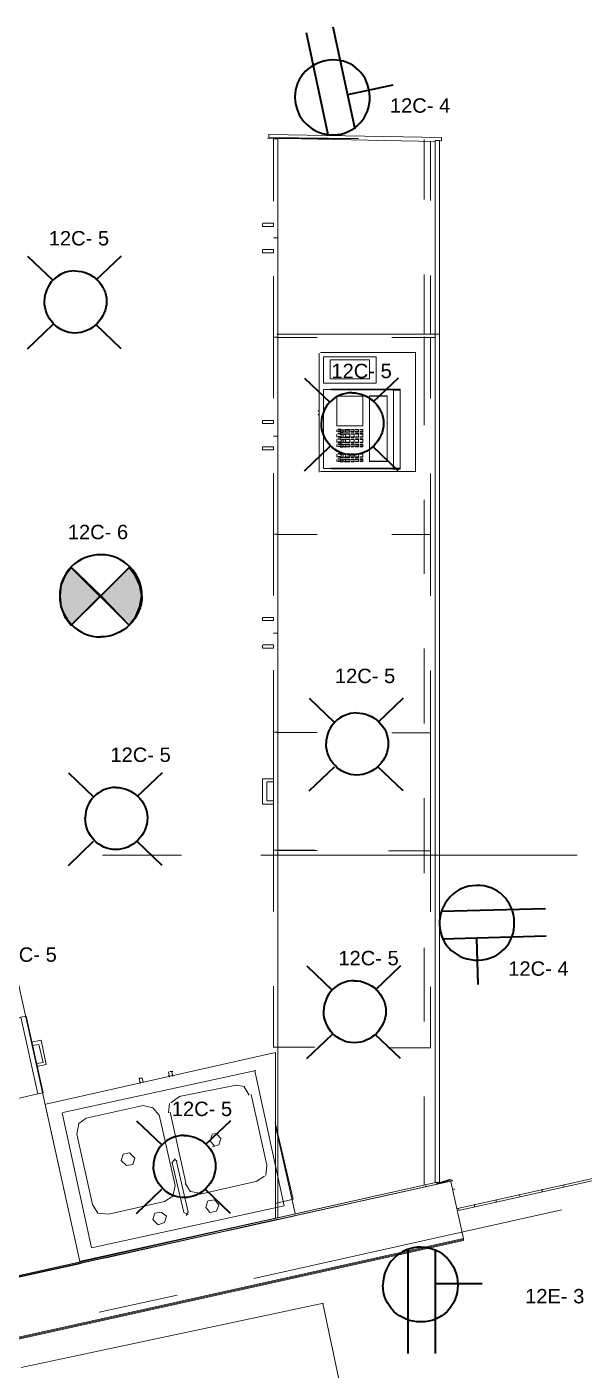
# Model space of a CAD drawing. Header units: inches. Extents: x 14.2 to 49.7, y 0.3 to 22.9.
# Drawn here: x 40.305 to 41.186, y 11.257 to 13.381 of the extents above; entities that cross this region are included whole.
import ezdxf

# ---------------------------------------------------------------- set-up
doc = ezdxf.new("R2010")
doc.units = ezdxf.units.IN
doc.header["$MEASUREMENT"] = 0
doc.layers.add('PDF2_Geometry', color=7, linetype='Continuous')
doc.layers.add('PDF_Text', color=7, linetype='Continuous')
doc.layers.add('PDF2_Solid Fills', color=7, linetype='Continuous', true_color=0x7f7f7f)
doc.layers.add('PDF_Geometry', color=7, linetype='Continuous', true_color=0x777777)
doc.styles.add('PDF Arial', font='arial.ttf')

msp = doc.modelspace()

# ---------------------------------------------------------------- hatches: boundary and pattern name
at = {"layer": 'PDF2_Solid Fills', "transparency": 33554559}
for points in [[(40.4219, 12.4828), (40.3786, 12.5261), (40.3752, 12.5261), (40.3586, 12.4995), (40.3569, 12.4828), (40.3652, 12.4478), (40.3769, 12.4378)], [(40.4836, 12.5028), (40.4686, 12.5261), (40.4652, 12.5261), (40.4219, 12.4828), (40.4686, 12.4361), (40.4852, 12.4745)]]:
    msp.add_hatch(color=256, dxfattribs=at).paths.add_polyline_path(points)

# ---------------------------------------------------------------- linework, layer by layer
at = {"layer": 'PDF2_Geometry', "lineweight": 35}
for points in [[(40.7465, 13.3719), (40.7811, 13.2105)], [(40.7889, 13.381), (40.8235, 13.2196)], [(40.8836, 13.2888), (40.8119, 13.2734)], [(40.306, 13.0184), (40.346, 12.9801)], [(40.4543, 13.0184), (40.4143, 12.9801)], [(40.306, 12.8718), (40.346, 12.9101)], [(40.4543, 12.8718), (40.4143, 12.9101)], [(40.7439, 12.8256), (40.7839, 12.7872)], [(40.8922, 12.8256), (40.8522, 12.7872)], [(40.7439, 12.6789), (40.7839, 12.7172)], [(40.8922, 12.6789), (40.8522, 12.7172)], [(40.4669, 12.4345), (40.3752, 12.5261)], [(40.3752, 12.4345), (40.4669, 12.5261)], [(40.7514, 12.3192), (40.7914, 12.2809)], [(40.8998, 12.3192), (40.8598, 12.2809)], [(40.3706, 12.2014), (40.4106, 12.1631)], [(40.5189, 12.2014), (40.4789, 12.1631)], [(40.7514, 12.1726), (40.7914, 12.2109)], [(40.8998, 12.1726), (40.8598, 12.2109)], [(40.3706, 12.0548), (40.4106, 12.0931)], [(40.5189, 12.0548), (40.4789, 12.0931)], [(41.1251, 11.9862), (40.9602, 11.9817)], [(41.1263, 11.9429), (40.9614, 11.9384)], [(41.0184, 11.8666), (41.0163, 11.9399)], [(40.7476, 11.8958), (40.7876, 11.8575)], [(40.8959, 11.8958), (40.8559, 11.8575)], [(40.7476, 11.7492), (40.7876, 11.7875)], [(40.8959, 11.7492), (40.8559, 11.7875)], [(40.4784, 11.6511), (40.5184, 11.6128)], [(40.6268, 11.6511), (40.5868, 11.6128)], [(40.4784, 11.5044), (40.5184, 11.5428)], [(40.6268, 11.5044), (40.5868, 11.5428)], [(40.9079, 11.2828), (40.9079, 11.4478)], [(40.9513, 11.2828), (40.9513, 11.4478)], [(41.0246, 11.3928), (40.9513, 11.3928)]]:
    msp.add_lwpolyline(points, dxfattribs=at)
msp.add_lwpolyline([(40.4869, 12.4811, 0.413494), (40.4219, 12.5461, 0.423077), (40.3569, 12.4811, 0.413494), (40.4219, 12.4161)], format="xyb", dxfattribs=at)
for points in [[(40.4219, 12.4811), (40.3752, 12.5261), (40.3652, 12.5128), (40.3586, 12.4978), (40.3569, 12.4811), (40.3586, 12.4645), (40.3652, 12.4478), (40.3752, 12.4345)], [(40.4219, 12.4811), (40.4669, 12.4345), (40.4769, 12.4478), (40.4836, 12.4645), (40.4869, 12.4811), (40.4836, 12.4978), (40.4769, 12.5128), (40.4669, 12.5261)]]:
    msp.add_lwpolyline(points, close=True, dxfattribs=at)
for centre, radius, start, end in [((40.7886, 13.2698), 0.0597, 191.8469, 282.3264), ((40.381, 12.9467), 0.0484, 90.0411, 179.9589), ((40.8189, 12.7539), 0.0484, 90.0411, 179.9589), ((40.8265, 12.2475), 0.0484, 90.0411, 179.9589), ((40.4456, 12.1297), 0.0484, 90.0411, 179.9589), ((41.0171, 11.9635), 0.0597, 91.3346, 181.8141), ((40.8226, 11.8241), 0.0484, 90.0411, 179.9589), ((40.5535, 11.5794), 0.0484, 90.0411, 179.9589), ((40.9277, 11.3914), 0.0597, 89.7603, 180.2397)]:
    msp.add_arc(centre, radius, start, end, dxfattribs=at)
for points in [[(40.7766, 13.3272), (40.744, 13.3202), (40.7231, 13.2902), (40.7301, 13.2576)], [(40.8458, 13.2824), (40.8388, 13.3149), (40.8092, 13.3342), (40.7766, 13.3272)], [(40.8013, 13.2115), (40.8339, 13.2185), (40.8528, 13.2498), (40.8458, 13.2824)], [(40.381, 12.9951), (40.4076, 12.9951), (40.431, 12.9734), (40.431, 12.9468)], [(40.381, 12.8968), (40.3543, 12.8968), (40.3327, 12.9201), (40.3327, 12.9468)], [(40.431, 12.9468), (40.431, 12.9201), (40.4076, 12.8968), (40.381, 12.8968)], [(40.8189, 12.8022), (40.8456, 12.8022), (40.8689, 12.7806), (40.8689, 12.7539)], [(40.8189, 12.7039), (40.7922, 12.7039), (40.7706, 12.7272), (40.7706, 12.7539)], [(40.8689, 12.7539), (40.8689, 12.7272), (40.8456, 12.7039), (40.8189, 12.7039)], [(40.4869, 12.4811), (40.4869, 12.4461), (40.4569, 12.4161), (40.4219, 12.4161)], [(40.8264, 12.2959), (40.8531, 12.2959), (40.8764, 12.2742), (40.8764, 12.2476)], [(40.8264, 12.1976), (40.7998, 12.1976), (40.7781, 12.2209), (40.7781, 12.2476)], [(40.8764, 12.2476), (40.8764, 12.2209), (40.8531, 12.1976), (40.8264, 12.1976)], [(40.4456, 12.1781), (40.4722, 12.1781), (40.4956, 12.1564), (40.4956, 12.1298)], [(40.4456, 12.0798), (40.4189, 12.0798), (40.3972, 12.1031), (40.3972, 12.1298)], [(40.4956, 12.1298), (40.4956, 12.1031), (40.4722, 12.0798), (40.4456, 12.0798)], [(41.0757, 11.9649), (41.0748, 11.9982), (41.049, 12.0242), (41.0157, 12.0232)], [(40.9574, 11.9616), (40.9583, 11.9283), (40.9856, 11.904), (41.019, 11.905)], [(41.019, 11.905), (41.0523, 11.9059), (41.0766, 11.9315), (41.0757, 11.9649)], [(40.8226, 11.8725), (40.8492, 11.8725), (40.8726, 11.8508), (40.8726, 11.8242)], [(40.8226, 11.7742), (40.7959, 11.7742), (40.7743, 11.7975), (40.7743, 11.8242)], [(40.8726, 11.8242), (40.8726, 11.7975), (40.8492, 11.7742), (40.8226, 11.7742)], [(40.5534, 11.6278), (40.5801, 11.6278), (40.6034, 11.6061), (40.6034, 11.5794)], [(40.5534, 11.5294), (40.5268, 11.5294), (40.5051, 11.5528), (40.5051, 11.5794)], [(40.6034, 11.5794), (40.6034, 11.5528), (40.5801, 11.5294), (40.5534, 11.5294)], [(40.9279, 11.4512), (40.9613, 11.4512), (40.9863, 11.4245), (40.9863, 11.3912)], [(40.9279, 11.3328), (40.8946, 11.3328), (40.8679, 11.3578), (40.8679, 11.3912)], [(40.9863, 11.3912), (40.9863, 11.3578), (40.9613, 11.3328), (40.9279, 11.3328)]]:
    msp.add_open_spline(points, degree=3, dxfattribs=at)
at = {"layer": 'PDF_Geometry', "lineweight": 9}
for points in [[(40.9503, 13.1997), (40.6853, 13.2048)], [(40.6877, 13.2059), (40.8294, 13.2043)], [(40.6947, 13.2036), (40.6947, 13.1053)], [(40.7016, 13.1087), (40.7016, 13.2037), (40.6949, 13.2037)], [(40.7016, 13.2037), (40.7016, 12.8954), (40.7016, 12.9904)], [(40.9331, 13.2028), (40.9331, 13.1078)], [(40.9434, 13.1996), (40.9434, 13.1063)], [(40.9503, 11.5532), (40.9503, 12.8948), (40.9503, 13.2014)], [(40.9507, 13.2015), (40.9573, 13.2015), (40.9573, 12.8949), (40.9573, 11.5533), (40.9507, 11.5533), (40.9573, 11.5533), (40.9573, 12.8899), (40.9573, 13.1999)], [(40.9607, 13.2058), (40.9607, 13.2007)], [(40.9607, 13.2007), (40.9607, 13.2058)], [(40.7016, 13.0471), (40.6949, 13.0471)], [(40.6947, 12.9869), (40.6947, 12.8903), (40.6947, 12.7936)], [(40.9331, 12.9894), (40.9331, 12.8961)], [(40.9434, 12.988), (40.9434, 12.8946)], [(40.7016, 12.8954), (40.7016, 11.4971)], [(40.7004, 12.8948), (40.9503, 12.8948), (40.9503, 11.5532), (40.9503, 11.6898)], [(40.7004, 12.8898), (40.7638, 12.8898)], [(40.7016, 12.7937), (40.7016, 12.8904)], [(40.8819, 12.8897), (40.9434, 12.8897), (40.9434, 12.793)], [(40.9503, 12.7531), (40.9503, 12.8898), (40.9304, 12.8898)], [(40.9331, 12.8911), (40.9331, 12.7511)], [(40.8571, 12.8173), (40.8571, 12.8589)], [(40.8571, 12.8589), (40.8571, 12.8173)], [(40.8571, 12.8173), (40.7738, 12.8173)], [(40.7738, 12.8173), (40.8571, 12.8173)], [(40.7742, 12.8075), (40.7742, 12.6825)], [(40.7746, 12.8077), (40.8847, 12.8077), (40.8847, 12.6827), (40.7746, 12.6827)], [(40.7845, 12.8076), (40.7746, 12.8076)], [(40.788, 12.8077), (40.7846, 12.8077)], [(40.8851, 12.8079), (40.8951, 12.8079), (40.7851, 12.8079), (40.8951, 12.8079), (40.8951, 12.6829), (40.7851, 12.6829), (40.8951, 12.6829), (40.8851, 12.6829)], [(40.8847, 12.8069), (40.7865, 12.8069)], [(40.7947, 12.7969), (40.8364, 12.7969), (40.7964, 12.7969)], [(40.7949, 12.797), (40.7949, 12.7504)], [(40.8364, 12.7969), (40.8364, 12.7969)], [(40.846, 12.7976), (40.8744, 12.7976), (40.8744, 12.6942), (40.846, 12.6942)], [(40.8727, 12.7968), (40.8744, 12.7968), (40.846, 12.7968)], [(40.8467, 12.7979), (40.8467, 12.6946)], [(40.8744, 12.7968), (40.8744, 12.6934)], [(40.8917, 12.8063), (40.8951, 12.8063), (40.8834, 12.8063)], [(40.8951, 12.8079), (40.8951, 12.6829)], [(40.8951, 12.6813), (40.8951, 12.8063)], [(40.7656, 12.7732), (40.7673, 12.7749), (40.7673, 12.7732), (40.7673, 12.7682), (40.7673, 12.7665)], [(40.7673, 12.7749), (40.7673, 12.7732), (40.7673, 12.7682), (40.7673, 12.7665), (40.7656, 12.7682)], [(40.7673, 12.7749), (40.7673, 12.7749)], [(40.7673, 12.769), (40.7673, 12.769)], [(40.7964, 12.7502), (40.8364, 12.7502), (40.7947, 12.7502)], [(40.8364, 12.7502), (40.8364, 12.7502)], [(40.7016, 12.7337), (40.6949, 12.7337)], [(40.7949, 12.7437), (40.7949, 12.7404)], [(40.7949, 12.737), (40.7949, 12.732)], [(40.7949, 12.7287), (40.7949, 12.7237)], [(40.7984, 12.7445), (40.7967, 12.7445)], [(40.7967, 12.7412), (40.7984, 12.7412)], [(40.7984, 12.7379), (40.7967, 12.7379)], [(40.7967, 12.7329), (40.7984, 12.7329)], [(40.7984, 12.7295), (40.7967, 12.7295)], [(40.7968, 12.7446), (40.8018, 12.7446), (40.8018, 12.7413), (40.7968, 12.7413)], [(40.8001, 12.7438), (40.8018, 12.7438), (40.7968, 12.7438)], [(40.7968, 12.7405), (40.8018, 12.7405), (40.8001, 12.7405)], [(40.7968, 12.7379), (40.8018, 12.7379), (40.8018, 12.7329), (40.7968, 12.7329)], [(40.8001, 12.7371), (40.8018, 12.7371), (40.7968, 12.7371)], [(40.7968, 12.7321), (40.8018, 12.7321), (40.8001, 12.7321)], [(40.7968, 12.7296), (40.8018, 12.7296), (40.8018, 12.7246), (40.7968, 12.7246)], [(40.8001, 12.7288), (40.8018, 12.7288), (40.7968, 12.7288)], [(40.8018, 12.743), (40.8001, 12.743)], [(40.8001, 12.7397), (40.8018, 12.7397)], [(40.8018, 12.7363), (40.8001, 12.7363)], [(40.8001, 12.7313), (40.8018, 12.7313)], [(40.8018, 12.728), (40.8001, 12.728)], [(40.8002, 12.7431), (40.8053, 12.7431), (40.8053, 12.7397), (40.8002, 12.7397)], [(40.8002, 12.7364), (40.8053, 12.7364), (40.8053, 12.7314), (40.8002, 12.7314)], [(40.8002, 12.7281), (40.8053, 12.7281), (40.8053, 12.7231), (40.8002, 12.7231)], [(40.8018, 12.7438), (40.8018, 12.7405)], [(40.8018, 12.7371), (40.8018, 12.7321)], [(40.8018, 12.7288), (40.8018, 12.7238)], [(40.807, 12.7439), (40.8087, 12.7439), (40.8037, 12.7439)], [(40.8037, 12.7406), (40.8087, 12.7406), (40.807, 12.7406)], [(40.807, 12.7372), (40.8087, 12.7372), (40.8037, 12.7372)], [(40.8037, 12.7322), (40.8087, 12.7322), (40.807, 12.7322)], [(40.807, 12.7289), (40.8087, 12.7289), (40.8037, 12.7289)], [(40.8087, 12.7431), (40.807, 12.7431)], [(40.807, 12.7398), (40.8087, 12.7398)], [(40.8087, 12.7365), (40.807, 12.7365)], [(40.807, 12.7315), (40.8087, 12.7315)], [(40.8087, 12.7281), (40.807, 12.7281)], [(40.8087, 12.7439), (40.8087, 12.7406)], [(40.8087, 12.7372), (40.8087, 12.7322)], [(40.8087, 12.7289), (40.8087, 12.7239)], [(40.8089, 12.744), (40.8156, 12.744), (40.8156, 12.7407), (40.8089, 12.7407)], [(40.8139, 12.7432), (40.8156, 12.7432), (40.8089, 12.7432)], [(40.8089, 12.7399), (40.8156, 12.7399), (40.8139, 12.7399)], [(40.8089, 12.7374), (40.8156, 12.7374), (40.8156, 12.7324), (40.8089, 12.7324)], [(40.8139, 12.7366), (40.8156, 12.7366), (40.8089, 12.7366)], [(40.8089, 12.7316), (40.8156, 12.7316), (40.8139, 12.7316)], [(40.8089, 12.729), (40.8156, 12.729), (40.8156, 12.724), (40.8089, 12.724)], [(40.8139, 12.7282), (40.8156, 12.7282), (40.8089, 12.7282)], [(40.8156, 12.7432), (40.8156, 12.7399)], [(40.8156, 12.7366), (40.8156, 12.7316)], [(40.8156, 12.7282), (40.8156, 12.7232)], [(40.8191, 12.7441), (40.8174, 12.7441)], [(40.8174, 12.7408), (40.8191, 12.7408)], [(40.8191, 12.7374), (40.8174, 12.7374)], [(40.8174, 12.7324), (40.8191, 12.7324)], [(40.8191, 12.7291), (40.8174, 12.7291)], [(40.8175, 12.7441), (40.8225, 12.7441), (40.8225, 12.7408), (40.8175, 12.7408)], [(40.8208, 12.7434), (40.8225, 12.7434), (40.8175, 12.7434)], [(40.8175, 12.74), (40.8225, 12.74), (40.8208, 12.74)], [(40.8175, 12.7375), (40.8225, 12.7375), (40.8225, 12.7325), (40.8175, 12.7325)], [(40.8208, 12.7367), (40.8225, 12.7367), (40.8175, 12.7367)], [(40.8175, 12.7317), (40.8225, 12.7317), (40.8208, 12.7317)], [(40.8175, 12.7291), (40.8225, 12.7291), (40.8225, 12.7242), (40.8175, 12.7242)], [(40.8208, 12.7283), (40.8225, 12.7283), (40.8175, 12.7283)], [(40.8225, 12.7434), (40.8225, 12.74)], [(40.8225, 12.7367), (40.8225, 12.7317)], [(40.8225, 12.7283), (40.8225, 12.7233)], [(40.826, 12.7442), (40.8243, 12.7442)], [(40.8243, 12.7409), (40.826, 12.7409)], [(40.826, 12.7375), (40.8243, 12.7375)], [(40.8243, 12.7325), (40.826, 12.7325)], [(40.826, 12.7292), (40.8243, 12.7292)], [(40.8244, 12.7443), (40.8294, 12.7443), (40.8294, 12.7409), (40.8244, 12.7409)], [(40.8278, 12.7435), (40.8294, 12.7435), (40.8244, 12.7435)], [(40.8244, 12.7401), (40.8294, 12.7401), (40.8278, 12.7401)], [(40.8244, 12.7376), (40.8294, 12.7376), (40.8294, 12.7326), (40.8244, 12.7326)], [(40.8278, 12.7368), (40.8294, 12.7368), (40.8244, 12.7368)], [(40.8244, 12.7318), (40.8294, 12.7318), (40.8278, 12.7318)], [(40.8244, 12.7293), (40.8294, 12.7293), (40.8294, 12.7243), (40.8244, 12.7243)], [(40.8278, 12.7285), (40.8294, 12.7285), (40.8244, 12.7285)], [(40.8294, 12.7435), (40.8294, 12.7401)], [(40.8294, 12.7368), (40.8294, 12.7318)], [(40.8294, 12.7285), (40.8294, 12.7235)], [(40.8329, 12.7443), (40.8312, 12.7443)], [(40.8312, 12.741), (40.8329, 12.741)], [(40.8329, 12.7377), (40.8312, 12.7377)], [(40.8312, 12.7327), (40.8329, 12.7327)], [(40.8329, 12.7293), (40.8312, 12.7293)], [(40.8313, 12.7444), (40.8364, 12.7444), (40.8364, 12.741), (40.8313, 12.741)], [(40.8347, 12.7436), (40.8364, 12.7436), (40.8313, 12.7436)], [(40.8313, 12.7402), (40.8364, 12.7402), (40.8347, 12.7402)], [(40.8313, 12.7377), (40.8364, 12.7377), (40.8364, 12.7327), (40.8313, 12.7327)], [(40.8347, 12.7369), (40.8364, 12.7369), (40.8313, 12.7369)], [(40.8313, 12.7319), (40.8364, 12.7319), (40.8347, 12.7319)], [(40.8313, 12.7294), (40.8364, 12.7294), (40.8364, 12.7244), (40.8313, 12.7244)], [(40.8347, 12.7286), (40.8364, 12.7286), (40.8313, 12.7286)], [(40.8364, 12.7436), (40.8364, 12.7402)], [(40.8364, 12.7369), (40.8364, 12.7319)], [(40.8364, 12.7286), (40.8364, 12.7236)], [(40.7949, 12.7203), (40.7949, 12.717)], [(40.7949, 12.7054), (40.7949, 12.7004)], [(40.7967, 12.7245), (40.7984, 12.7245)], [(40.7984, 12.7212), (40.7967, 12.7212)], [(40.7967, 12.7179), (40.7984, 12.7179)], [(40.7984, 12.7062), (40.7967, 12.7062)], [(40.7968, 12.7238), (40.8018, 12.7238), (40.8001, 12.7238)], [(40.7968, 12.7213), (40.8018, 12.7213), (40.8018, 12.7179), (40.7968, 12.7179)], [(40.8001, 12.7205), (40.8018, 12.7205), (40.7968, 12.7205)], [(40.7968, 12.7171), (40.8018, 12.7171), (40.8001, 12.7171)], [(40.7968, 12.7063), (40.8018, 12.7063), (40.8018, 12.7013), (40.7968, 12.7013)], [(40.8001, 12.7055), (40.8018, 12.7055), (40.7968, 12.7055)], [(40.8001, 12.723), (40.8018, 12.723)], [(40.8018, 12.7197), (40.8001, 12.7197)], [(40.8001, 12.7163), (40.8018, 12.7163)], [(40.8018, 12.7047), (40.8001, 12.7047)], [(40.8002, 12.7197), (40.8053, 12.7197), (40.8053, 12.7164), (40.8002, 12.7164)], [(40.8002, 12.7047), (40.8053, 12.7047), (40.8053, 12.6997), (40.8002, 12.6997)], [(40.8018, 12.7205), (40.8018, 12.7171)], [(40.8018, 12.7055), (40.8018, 12.7005)], [(40.8037, 12.7239), (40.8087, 12.7239), (40.807, 12.7239)], [(40.807, 12.7206), (40.8087, 12.7206), (40.8037, 12.7206)], [(40.8037, 12.7172), (40.8087, 12.7172), (40.807, 12.7172)], [(40.807, 12.7056), (40.8087, 12.7056), (40.8037, 12.7056)], [(40.807, 12.7231), (40.8087, 12.7231)], [(40.8087, 12.7198), (40.807, 12.7198)], [(40.807, 12.7165), (40.8087, 12.7165)], [(40.8087, 12.7048), (40.807, 12.7048)], [(40.8087, 12.7206), (40.8087, 12.7172)], [(40.8087, 12.7056), (40.8087, 12.7006)], [(40.8089, 12.7232), (40.8156, 12.7232), (40.8139, 12.7232)], [(40.8089, 12.7207), (40.8156, 12.7207), (40.8156, 12.7174), (40.8089, 12.7174)], [(40.8139, 12.7199), (40.8156, 12.7199), (40.8089, 12.7199)], [(40.8089, 12.7166), (40.8156, 12.7166), (40.8139, 12.7166)], [(40.8089, 12.7057), (40.8156, 12.7057), (40.8156, 12.7007), (40.8089, 12.7007)], [(40.8139, 12.7049), (40.8156, 12.7049), (40.8089, 12.7049)], [(40.8156, 12.7199), (40.8156, 12.7166)], [(40.8156, 12.7049), (40.8156, 12.6999)], [(40.8174, 12.7241), (40.8191, 12.7241)], [(40.8191, 12.7208), (40.8174, 12.7208)], [(40.8174, 12.7174), (40.8191, 12.7174)], [(40.8191, 12.7057), (40.8174, 12.7057)], [(40.8175, 12.7233), (40.8225, 12.7233), (40.8208, 12.7233)], [(40.8175, 12.7208), (40.8225, 12.7208), (40.8225, 12.7175), (40.8175, 12.7175)], [(40.8208, 12.72), (40.8225, 12.72), (40.8175, 12.72)], [(40.8175, 12.7167), (40.8225, 12.7167), (40.8208, 12.7167)], [(40.8175, 12.7058), (40.8225, 12.7058), (40.8225, 12.7008), (40.8175, 12.7008)], [(40.8208, 12.705), (40.8225, 12.705), (40.8175, 12.705)], [(40.8225, 12.72), (40.8225, 12.7167)], [(40.8225, 12.705), (40.8225, 12.7)], [(40.8243, 12.7242), (40.826, 12.7242)], [(40.826, 12.7209), (40.8243, 12.7209)], [(40.8243, 12.7175), (40.826, 12.7175)], [(40.826, 12.7059), (40.8243, 12.7059)], [(40.8244, 12.7235), (40.8294, 12.7235), (40.8278, 12.7235)], [(40.8244, 12.7209), (40.8294, 12.7209), (40.8294, 12.7176), (40.8244, 12.7176)], [(40.8278, 12.7201), (40.8294, 12.7201), (40.8244, 12.7201)], [(40.8244, 12.7168), (40.8294, 12.7168), (40.8278, 12.7168)], [(40.8244, 12.7059), (40.8294, 12.7059), (40.8294, 12.7009), (40.8244, 12.7009)], [(40.8278, 12.7051), (40.8294, 12.7051), (40.8244, 12.7051)], [(40.8294, 12.7201), (40.8294, 12.7168)], [(40.8294, 12.7051), (40.8294, 12.7001)], [(40.8312, 12.7243), (40.8329, 12.7243)], [(40.8329, 12.721), (40.8312, 12.721)], [(40.8312, 12.7177), (40.8329, 12.7177)], [(40.8329, 12.706), (40.8312, 12.706)], [(40.8313, 12.7236), (40.8364, 12.7236), (40.8347, 12.7236)], [(40.8313, 12.721), (40.8364, 12.721), (40.8364, 12.7177), (40.8313, 12.7177)], [(40.8347, 12.7202), (40.8364, 12.7202), (40.8313, 12.7202)], [(40.8313, 12.7169), (40.8364, 12.7169), (40.8347, 12.7169)], [(40.8313, 12.706), (40.8364, 12.706), (40.8364, 12.701), (40.8313, 12.701)], [(40.8347, 12.7052), (40.8364, 12.7052), (40.8313, 12.7052)], [(40.8364, 12.7202), (40.8364, 12.7169)], [(40.8364, 12.7052), (40.8364, 12.7003)], [(40.7746, 12.6826), (40.7845, 12.6826)], [(40.7846, 12.6827), (40.788, 12.6827)], [(40.7949, 12.697), (40.7949, 12.6937)], [(40.7967, 12.7012), (40.7984, 12.7012)], [(40.7984, 12.6979), (40.7967, 12.6979)], [(40.7967, 12.6945), (40.7984, 12.6945)], [(40.7968, 12.7005), (40.8018, 12.7005), (40.8001, 12.7005)], [(40.7968, 12.6979), (40.8018, 12.6979), (40.8018, 12.6946), (40.7968, 12.6946)], [(40.8001, 12.6971), (40.8018, 12.6971), (40.7968, 12.6971)], [(40.7968, 12.6938), (40.8018, 12.6938), (40.8001, 12.6938)], [(40.8001, 12.6997), (40.8018, 12.6997)], [(40.8018, 12.6963), (40.8001, 12.6963)], [(40.8001, 12.693), (40.8018, 12.693)], [(40.8002, 12.6964), (40.8053, 12.6964), (40.8053, 12.6931), (40.8002, 12.6931)], [(40.8018, 12.6971), (40.8018, 12.6938)], [(40.8037, 12.7006), (40.8087, 12.7006), (40.807, 12.7006)], [(40.807, 12.6972), (40.8087, 12.6972), (40.8037, 12.6972)], [(40.8037, 12.6939), (40.8087, 12.6939), (40.807, 12.6939)], [(40.807, 12.6998), (40.8087, 12.6998)], [(40.8087, 12.6965), (40.807, 12.6965)], [(40.807, 12.6931), (40.8087, 12.6931)], [(40.8087, 12.6972), (40.8087, 12.6939)], [(40.8089, 12.6999), (40.8156, 12.6999), (40.8139, 12.6999)], [(40.8089, 12.6974), (40.8156, 12.6974), (40.8156, 12.694), (40.8089, 12.694)], [(40.8139, 12.6966), (40.8156, 12.6966), (40.8089, 12.6966)], [(40.8089, 12.6932), (40.8156, 12.6932), (40.8139, 12.6932)], [(40.8156, 12.6966), (40.8156, 12.6932)], [(40.8174, 12.7008), (40.8191, 12.7008)], [(40.8191, 12.6974), (40.8174, 12.6974)], [(40.8174, 12.6941), (40.8191, 12.6941)], [(40.8175, 12.7), (40.8225, 12.7), (40.8208, 12.7)], [(40.8175, 12.6975), (40.8225, 12.6975), (40.8225, 12.6942), (40.8175, 12.6942)], [(40.8208, 12.6967), (40.8225, 12.6967), (40.8175, 12.6967)], [(40.8175, 12.6933), (40.8225, 12.6933), (40.8208, 12.6933)], [(40.8225, 12.6967), (40.8225, 12.6933)], [(40.8243, 12.7009), (40.826, 12.7009)], [(40.826, 12.6975), (40.8243, 12.6975)], [(40.8243, 12.6942), (40.826, 12.6942)], [(40.8244, 12.7001), (40.8294, 12.7001), (40.8278, 12.7001)], [(40.8244, 12.6976), (40.8294, 12.6976), (40.8294, 12.6943), (40.8244, 12.6943)], [(40.8278, 12.6968), (40.8294, 12.6968), (40.8244, 12.6968)], [(40.8244, 12.6935), (40.8294, 12.6935), (40.8278, 12.6935)], [(40.8294, 12.6968), (40.8294, 12.6935)], [(40.8312, 12.701), (40.8329, 12.701)], [(40.8329, 12.6977), (40.8312, 12.6977)], [(40.8312, 12.6943), (40.8329, 12.6943)], [(40.8313, 12.7003), (40.8364, 12.7003), (40.8347, 12.7003)], [(40.8313, 12.6977), (40.8364, 12.6977), (40.8364, 12.6944), (40.8313, 12.6944)], [(40.8347, 12.6969), (40.8364, 12.6969), (40.8313, 12.6969)], [(40.8313, 12.6936), (40.8364, 12.6936), (40.8347, 12.6936)], [(40.8364, 12.6969), (40.8364, 12.6936)], [(40.846, 12.6934), (40.8744, 12.6934), (40.8727, 12.6934)], [(40.6947, 12.6753), (40.6947, 12.5786), (40.6947, 12.4819)], [(40.7016, 12.482), (40.7016, 12.5787), (40.6949, 12.5787), (40.7016, 12.5787), (40.7016, 12.6754)], [(40.7865, 12.6819), (40.8847, 12.6819)], [(40.9434, 12.6747), (40.9434, 12.578), (40.8819, 12.578), (40.9434, 12.578), (40.9434, 12.4813)], [(40.8834, 12.6813), (40.8951, 12.6813), (40.8917, 12.6813)], [(40.9331, 12.6327), (40.9331, 12.5161)], [(40.9503, 12.5164), (40.9503, 12.6348)], [(40.7016, 12.4221), (40.6949, 12.4221)], [(40.1874, 12.3016), (40.194, 12.3033), (40.1757, 12.3899), (40.174, 12.3999), (40.1757, 12.3899), (40.389, 11.4283)], [(40.9331, 12.3977), (40.9331, 12.2794)], [(40.9503, 12.2798), (40.9503, 12.3981)], [(40.6947, 12.3636), (40.6947, 12.2653), (40.6947, 12.0786), (40.6947, 11.9819)], [(40.6949, 12.0787), (40.7016, 12.0787), (40.7016, 12.2654), (40.6949, 12.2654), (40.7016, 12.2654), (40.7016, 12.3637)], [(40.9434, 12.363), (40.9434, 12.2647), (40.8819, 12.2647), (40.9434, 12.2647), (40.9434, 12.078), (40.8819, 12.078)], [(40.6774, 12.1917), (40.6774, 12.1517)], [(40.6774, 12.1517), (40.6774, 12.1917)], [(40.6774, 12.1917), (40.6774, 12.1517)], [(40.6774, 12.1517), (40.6774, 12.1917)], [(40.6947, 12.1919), (40.6781, 12.1919)], [(40.6781, 12.1919), (40.6947, 12.1919)], [(40.6947, 12.1919), (40.6781, 12.1919)], [(40.6781, 12.1919), (40.6947, 12.1919)], [(40.6947, 12.1919), (40.6781, 12.1919)], [(40.6781, 12.1919), (40.6947, 12.1919)], [(40.6844, 12.1868), (40.6844, 12.1568)], [(40.6844, 12.1568), (40.6844, 12.1868)], [(40.6844, 12.1868), (40.6844, 12.1568)], [(40.6844, 12.1568), (40.6844, 12.1868)], [(40.6847, 12.1869), (40.6947, 12.1869)], [(40.6847, 12.1869), (40.6947, 12.1869)], [(40.6847, 12.1869), (40.6947, 12.1869)], [(40.6847, 12.1869), (40.6947, 12.1869)], [(40.6947, 12.1919), (40.6947, 12.1869)], [(40.6947, 12.1869), (40.6947, 12.1919)], [(40.6947, 12.1919), (40.6947, 12.1869)], [(40.6947, 12.1869), (40.6947, 12.1919)], [(40.6947, 12.1919), (40.6947, 12.1869)], [(40.6947, 12.1869), (40.6947, 12.1919)], [(40.9331, 12.161), (40.9331, 12.0427)], [(40.9503, 12.0448), (40.9503, 12.1615)], [(40.4246, 12.071), (40.5496, 12.071)], [(40.6749, 12.0711), (41.1749, 12.0711)], [(40.6953, 12.0789), (40.7604, 12.0789)], [(40.7638, 12.0782), (40.7004, 12.0782)], [(40.8768, 12.078), (40.9434, 12.078), (40.9434, 11.9814)], [(40.9331, 11.9244), (40.9331, 11.8077)], [(40.9503, 11.8082), (40.9503, 11.9265)], [(40.6947, 11.7669), (40.6947, 11.8636)], [(40.9434, 11.863), (40.9434, 11.7664), (40.8768, 11.7664)], [(40.2357, 11.8016), (40.2957, 11.815), (40.3224, 11.6933), (40.264, 11.68)], [(40.3224, 11.6933), (40.3307, 11.695), (40.304, 11.8166), (40.2957, 11.815)], [(40.3207, 11.7366), (40.3357, 11.74), (40.3274, 11.7783), (40.3124, 11.775), (40.3274, 11.7783), (40.3124, 11.775)], [(40.314, 11.77), (40.324, 11.7716), (40.314, 11.77), (40.324, 11.7716), (40.3307, 11.7433), (40.324, 11.7716), (40.314, 11.77), (40.324, 11.7716), (40.3307, 11.7433), (40.324, 11.7716), (40.3307, 11.7433), (40.324, 11.7716), (40.314, 11.77), (40.3124, 11.775), (40.3274, 11.7783), (40.3357, 11.74), (40.3207, 11.7366), (40.3207, 11.7416), (40.3307, 11.7433), (40.3207, 11.7416), (40.3307, 11.7433), (40.3207, 11.7416), (40.3307, 11.7433), (40.3207, 11.7416)], [(40.3898, 11.4287), (40.6982, 11.497), (40.6982, 11.7587), (40.3348, 11.677), (40.6982, 11.7587), (40.6982, 11.497)], [(40.7604, 11.7672), (40.6953, 11.7672)], [(40.6671, 11.7306), (40.3621, 11.6639)], [(40.407, 11.4498), (40.712, 11.5165), (40.6654, 11.7298)], [(40.636, 11.7075), (40.546, 11.6892)], [(40.6498, 11.7053), (40.6347, 11.707)], [(40.5328, 11.6793), (40.5462, 11.6893)], [(40.6567, 11.6914), (40.6484, 11.7047)], [(40.6827, 11.5642), (40.6844, 11.5809), (40.6594, 11.6925)], [(40.9331, 11.6894), (40.9331, 11.5493)], [(40.3607, 11.6633), (40.4074, 11.45)], [(40.514, 11.66), (40.504, 11.6716), (40.489, 11.675), (40.399, 11.655), (40.3874, 11.6466), (40.384, 11.63), (40.409, 11.5183), (40.4174, 11.505), (40.434, 11.5033), (40.5224, 11.5233)], [(40.529, 11.6633), (40.5307, 11.6783)], [(40.5565, 11.5527), (40.5315, 11.6644)], [(40.5359, 11.5318), (40.5393, 11.5484), (40.5143, 11.6601)], [(40.6974, 11.6484), (40.7258, 11.5267), (40.6974, 11.52)], [(40.5947, 11.6193), (40.598, 11.6293)], [(40.5983, 11.6295), (40.6084, 11.6312)], [(40.6051, 11.6297), (40.6118, 11.6231), (40.6085, 11.6131)], [(40.6992, 11.6375), (40.7293, 11.5041)], [(40.6015, 11.611), (40.5948, 11.6194)], [(40.6084, 11.613), (40.5983, 11.6097)], [(40.5343, 11.5842), (40.5393, 11.5908)], [(40.5531, 11.506), (40.5347, 11.5844)], [(40.5377, 11.5901), (40.5427, 11.5868)], [(40.5567, 11.5013), (40.56, 11.5064), (40.5416, 11.5863)], [(40.6675, 11.5551), (40.6809, 11.5634)], [(40.9579, 11.5535), (40.9745, 11.5585), (40.9745, 11.5569), (40.9528, 11.5519), (40.9745, 11.5569)], [(40.9763, 11.5576), (40.978, 11.556), (40.9529, 11.551)], [(40.9745, 11.5569), (40.9745, 11.5569)], [(40.9745, 11.5569), (40.9745, 11.5569)], [(40.9745, 11.5569), (40.9745, 11.5569)], [(40.9745, 11.5569), (40.9745, 11.5569)], [(40.9745, 11.5569), (40.9745, 11.5569)], [(40.1489, 11.3723), (40.9538, 11.5506), (40.1472, 11.3723)], [(40.1504, 11.3739), (40.9538, 11.5539), (40.1555, 11.3756)], [(40.5551, 11.5521), (40.5635, 11.5388)], [(40.564, 11.5391), (40.5807, 11.5357)], [(40.5788, 11.5349), (40.6671, 11.5549)], [(40.9348, 11.5477), (40.9365, 11.5477)], [(40.9521, 11.5532), (40.9538, 11.5532)], [(40.9797, 11.5427), (40.9814, 11.5427)], [(40.5225, 11.5234), (40.5358, 11.5317)], [(40.5911, 11.5242), (40.5877, 11.5142)], [(40.5879, 11.5143), (40.5945, 11.5059)], [(40.6015, 11.526), (40.5914, 11.5244)], [(40.605, 11.5078), (40.6084, 11.5178), (40.6017, 11.5262)], [(40.4283, 11.4337), (40.7016, 11.4954)], [(40.5533, 11.5061), (40.56, 11.5028)], [(40.5949, 11.5061), (40.6049, 11.5078)], [(40.7293, 11.5008), (40.6242, 11.4775)], [(40.6641, 11.4017), (41.1507, 11.51)], [(40.9883, 11.5111), (40.9883, 11.5111)], [(40.9883, 11.5111), (40.9883, 11.5111)], [(40.1603, 11.2798), (40.9953, 11.4648), (40.9953, 11.4631), (40.9953, 11.4615), (40.1603, 11.2765)], [(40.5074, 11.4517), (40.4024, 11.4283)], [(40.9953, 11.4631), (40.9953, 11.4631)], [(40.9953, 11.4631), (40.9953, 11.4631)], [(40.9953, 11.4631), (40.9953, 11.4631)], [(40.9953, 11.4631), (40.9953, 11.4631)], [(40.9953, 11.4631), (40.9953, 11.4631)], [(40.1624, 11.375), (40.3907, 11.425)], [(40.4194, 11.3485), (40.5427, 11.3751)], [(40.7742, 11.3624), (40.2958, 11.2608)], [(40.3961, 10.7802), (40.8744, 10.8818), (40.7728, 11.3618)]]:
    msp.add_lwpolyline(points, dxfattribs=at)
for points in [[(40.9607, 13.2058), (40.6873, 13.2107)], [(40.6878, 13.211), (40.6878, 13.206)], [(40.7027, 13.2043), (40.8294, 13.2043)], [(40.9607, 13.2007), (40.959, 13.2007)], [(40.6774, 13.065), (40.6774, 13.07)], [(40.6947, 13.0653), (40.6847, 13.0653), (40.6947, 13.0653), (40.6947, 13.0703), (40.6847, 13.0703), (40.6947, 13.0703), (40.6781, 13.0703), (40.6947, 13.0703)], [(40.6947, 13.0653), (40.6781, 13.0653)], [(40.6947, 13.0703), (40.6947, 13.0653)], [(40.6774, 13.0233), (40.6774, 13.0283)], [(40.6947, 13.0286), (40.6947, 13.0236), (40.6781, 13.0236), (40.6947, 13.0236), (40.6847, 13.0236), (40.6947, 13.0236), (40.6947, 13.0286), (40.6847, 13.0286)], [(40.6781, 13.0286), (40.6947, 13.0286)], [(40.6947, 13.0236), (40.6947, 13.0286)], [(40.6949, 12.8904), (40.7016, 12.8904)], [(40.9573, 12.8949), (40.9507, 12.8949)], [(40.7673, 12.6766), (40.7673, 12.8649)], [(40.7673, 12.6849), (40.7673, 12.8565)], [(40.7693, 12.8658), (40.9193, 12.8658)], [(40.8571, 12.8589), (40.7738, 12.8589)], [(40.8571, 12.8589), (40.7738, 12.8589)], [(40.7742, 12.8175), (40.7742, 12.8591)], [(40.7742, 12.8175), (40.7742, 12.8591)], [(40.7845, 12.8243), (40.7845, 12.8543)], [(40.8467, 12.8546), (40.785, 12.8546)], [(40.8467, 12.8245), (40.8467, 12.8546)], [(40.8571, 12.8173), (40.8571, 12.8589)], [(40.9193, 12.6775), (40.9193, 12.8658)], [(40.8571, 12.8173), (40.7738, 12.8173)], [(40.8467, 12.8245), (40.785, 12.8245)], [(40.8364, 12.7502), (40.8364, 12.7969)], [(40.7673, 12.774), (40.7673, 12.7723), (40.7673, 12.7707), (40.7673, 12.769), (40.7673, 12.7707), (40.7673, 12.7723)], [(40.6774, 12.7533), (40.6774, 12.7583)], [(40.6947, 12.7536), (40.6847, 12.7536), (40.6947, 12.7536), (40.6947, 12.7586), (40.6847, 12.7586), (40.6947, 12.7586), (40.6781, 12.7586), (40.6947, 12.7586)], [(40.6947, 12.7536), (40.6781, 12.7536)], [(40.6947, 12.7586), (40.6947, 12.7536)], [(40.6774, 12.7116), (40.6774, 12.7166)], [(40.6947, 12.7169), (40.6947, 12.7119), (40.6781, 12.7119), (40.6947, 12.7119), (40.6847, 12.7119), (40.6947, 12.7119), (40.6947, 12.7169), (40.6847, 12.7169)], [(40.6781, 12.7169), (40.6947, 12.7169)], [(40.6947, 12.7119), (40.6947, 12.7169)], [(40.7693, 12.6775), (40.9193, 12.6775)], [(40.7004, 12.5782), (40.7638, 12.5782)], [(40.6774, 12.4417), (40.6774, 12.4466)], [(40.6947, 12.4419), (40.6847, 12.4419), (40.6947, 12.4419), (40.6947, 12.4469), (40.6847, 12.4469), (40.6947, 12.4469), (40.6781, 12.4469), (40.6947, 12.4469)], [(40.6947, 12.4419), (40.6781, 12.4419)], [(40.6947, 12.4469), (40.6947, 12.4419)], [(40.6774, 12.3983), (40.6774, 12.4033)], [(40.6947, 12.4036), (40.6947, 12.3986), (40.6781, 12.3986), (40.6947, 12.3986), (40.6847, 12.3986), (40.6947, 12.3986), (40.6947, 12.4036), (40.6847, 12.4036)], [(40.6781, 12.4036), (40.6947, 12.4036)], [(40.6947, 12.3986), (40.6947, 12.4036)], [(40.7638, 12.2649), (40.7004, 12.2649)], [(40.6774, 12.1917), (40.6774, 12.1517)], [(40.6774, 12.1917), (40.6774, 12.1517)], [(40.6947, 12.1919), (40.6781, 12.1919)], [(40.6844, 12.1868), (40.6844, 12.1568)], [(40.6844, 12.1868), (40.6844, 12.1568)], [(40.6947, 12.1869), (40.6847, 12.1869)], [(40.6947, 12.1869), (40.6847, 12.1869)], [(40.6947, 12.1919), (40.6947, 12.1869)], [(40.6847, 12.1569), (40.6947, 12.1569), (40.6947, 12.1519), (40.6781, 12.1519), (40.6947, 12.1519), (40.6781, 12.1519), (40.6947, 12.1519), (40.6781, 12.1519), (40.6947, 12.1519), (40.6781, 12.1519), (40.6947, 12.1519), (40.6947, 12.1569), (40.6847, 12.1569), (40.6947, 12.1569), (40.6947, 12.1519), (40.6947, 12.1569), (40.6847, 12.1569), (40.6947, 12.1569), (40.6947, 12.1519), (40.6947, 12.1569), (40.6847, 12.1569), (40.6947, 12.1569), (40.6947, 12.1519), (40.6947, 12.1569)], [(40.3207, 11.7366), (40.3357, 11.74), (40.3274, 11.7783), (40.3357, 11.74), (40.3207, 11.7366), (40.3357, 11.74), (40.3274, 11.7783), (40.3124, 11.775), (40.3274, 11.7783), (40.3357, 11.74)], [(40.5307, 11.72), (40.529, 11.7283)], [(40.5308, 11.7291), (40.5358, 11.7291)], [(40.5342, 11.7284), (40.5358, 11.7217), (40.5342, 11.7234), (40.5358, 11.7217)], [(40.9859, 11.5124), (41.9625, 11.7291)], [(40.4874, 11.7183), (40.489, 11.7116), (40.489, 11.7133), (40.489, 11.7116), (40.4874, 11.7183), (40.4824, 11.7183), (40.484, 11.71), (40.4824, 11.7183)], [(40.484, 11.7133), (40.484, 11.71)], [(40.529, 11.7233), (40.5307, 11.72)], [(40.9874, 11.5091), (41.9625, 11.7258)], [(40.334, 11.6766), (40.389, 11.4283)], [(40.454, 11.5883), (40.4574, 11.5983), (40.4674, 11.6), (40.4757, 11.5916), (40.4724, 11.5816), (40.4624, 11.58)], [(40.9538, 11.5506), (40.9538, 11.5539)], [(40.504, 11.495), (40.5124, 11.4866), (40.5224, 11.49), (40.5257, 11.5), (40.5174, 11.5066), (40.5074, 11.505)], [(40.9867, 11.5128), (40.9883, 11.5095)], [(40.1603, 11.2781), (40.9953, 11.4631)]]:
    msp.add_lwpolyline(points, close=True, dxfattribs=at)
at = {"layer": 'PDF_Geometry', "lineweight": 18}
for points in [[(40.1429, 11.371), (40.978, 11.556)], [(40.1603, 11.2798), (40.9953, 11.4648), (40.9753, 11.5548)]]:
    msp.add_lwpolyline(points, dxfattribs=at)
at = {"layer": 'PDF_Geometry', "color": 7, "lineweight": 9, "true_color": 0xfefefe}
for points in [[(41.1196, 11.5393), (41.1196, 11.5426)], [(41.1542, 11.5458), (41.1542, 11.5491)], [(41.0125, 11.5141), (41.0125, 11.5174)], [(41.0471, 11.5222), (41.0471, 11.5256)], [(41.0851, 11.5312), (41.0834, 11.5345)]]:
    msp.add_lwpolyline(points, dxfattribs=at)

# ---------------------------------------------------------------- texts
at = {"layer": 'PDF_Text', "char_height": 0.02276, "attachment_point": 4, "style": 'PDF Arial'}
for s, insert in [('12C- 4', (40.879, 13.2564)), ('12C- 5', (40.3396, 13.0465)), ('12C- 5', (40.7865, 12.8366)), ('12C- 6', (40.3697, 12.5819)), ('12C- 5', (40.792, 12.3543)), ('12C- 5', (40.4371, 12.2296)), ('12C- 5', (40.2569, 11.9136)), ('12C- 5', (40.7975, 11.908)), ('12C- 4', (41.0661, 11.8915)), ('12C- 5', (40.5341, 11.6696)), ('12E- 3', (41.0928, 11.3734))]:
    msp.add_mtext(s, dxfattribs=dict(at, insert=insert))

doc.saveas('drawing.dxf')
